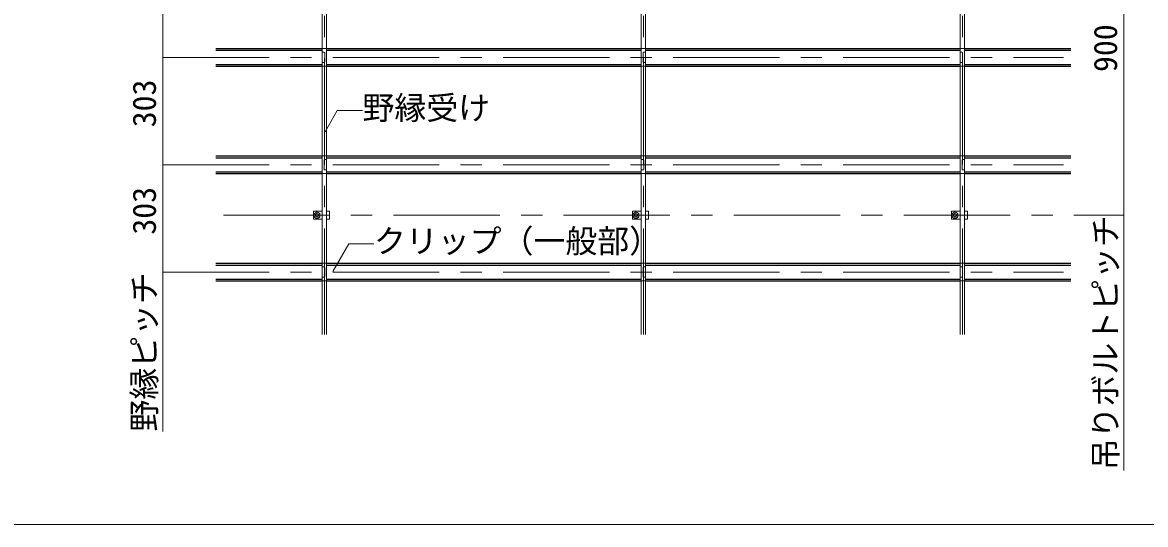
# Model space of a CAD drawing. Units: millimetres on the paper, enlarged 40 times, with parts at other scales. Extents: x -7800 to 7800, y -5387 to 5300.
# Drawn here: x 3739 to 5852, y 477 to 1422 of the extents above; entities that cross this region are included whole.
import ezdxf
from ezdxf.enums import TextEntityAlignment as Align

# ---------------------------------------------------------------- set-up
doc = ezdxf.new("R2010")
doc.units = ezdxf.units.MM
doc.header["$LTSCALE"] = 40
doc.linetypes.add('CHAIN1', pattern=[8, 5, -1, 1, -1])
doc.linetypes.add('DASHED1', pattern=[1.8, 1.2, -0.6])
for name, color, linetype, lineweight in [('8-0_中心線', 4, 'CHAIN1', 9), ('8-1_吊り材', 7, 'Continuous', 18), ('8-2_野縁受け', 3, 'Continuous', 18), ('8-3_野縁', 2, 'Continuous', 25), ('8-5_寸法', 7, 'Continuous', 9), ('8-6_文字', 7, 'Continuous', 18), ('8-A_クリップ', 7, 'Continuous', 18), ('F-3_野縁', 3, 'Continuous', 18)]:
    doc.layers.add(name, color=color, linetype=linetype, lineweight=lineweight)
doc.styles.add('ＭＳ ゴシック', font='')
doc.styles.get('ＭＳ ゴシック').set_extended_font_data('MS Gothic')

msp = doc.modelspace()

# ---------------------------------------------------------------- linework, layer by layer
at = {"layer": '8-0_中心線'}
for p, q in [((4307.22, 834.37), (4307.22, 2583.7)), ((4907.22, 834.37), (4907.22, 2583.7)), ((5507.22, 834.37), (5507.22, 2583.7)), ((4003.22, 1356.04), (5697.22, 1356.04)), ((4003.22, 1154.04), (5697.22, 1154.04)), ((4117.22, 1059.04), (5811.22, 1059.04)), ((4003.22, 952.04), (5697.22, 952.04))]:
    msp.add_line(p, q, dxfattribs=at)
at = {"layer": '8-1_吊り材'}
for p, q in [((4286.55, 1051.37), (4286.55, 1066.7)), ((4286.55, 1066.7), (4303.22, 1066.7)), ((4298.88, 1055.77), (4298.88, 1062.31)), ((4317.09, 1066.7), (4311.22, 1066.7)), ((4317.09, 1051.37), (4317.09, 1066.7)), ((4886.55, 1051.37), (4886.55, 1066.7)), ((4886.55, 1066.7), (4903.22, 1066.7)), ((4898.88, 1055.77), (4898.88, 1062.31)), ((4917.09, 1066.7), (4911.22, 1066.7)), ((4917.09, 1051.37), (4917.09, 1066.7)), ((5486.55, 1051.37), (5486.55, 1066.7)), ((5486.55, 1066.7), (5503.22, 1066.7)), ((5498.88, 1055.77), (5498.88, 1062.31)), ((5517.09, 1066.7), (5511.22, 1066.7)), ((5517.09, 1051.37), (5517.09, 1066.7)), ((4303.22, 1051.37), (4286.55, 1051.37)), ((4287.55, 1055.77), (4293.22, 1052.49)), ((4293.22, 1052.49), (4298.88, 1055.77)), ((4311.22, 1051.37), (4317.09, 1051.37)), ((4903.22, 1051.37), (4886.55, 1051.37)), ((4887.55, 1055.77), (4893.22, 1052.49)), ((4893.22, 1052.49), (4898.88, 1055.77)), ((4911.22, 1051.37), (4917.09, 1051.37)), ((5503.22, 1051.37), (5486.55, 1051.37)), ((5487.55, 1055.77), (5493.22, 1052.49)), ((5493.22, 1052.49), (5498.88, 1055.77)), ((5511.22, 1051.37), (5517.09, 1051.37))]:
    msp.add_line(p, q, dxfattribs=at)
for points in [[(4287.55, 1055.77), (4287.55, 1062.31), (4293.22, 1065.58), (4298.88, 1062.31)], [(4887.55, 1055.77), (4887.55, 1062.31), (4893.22, 1065.58), (4898.88, 1062.31)], [(5487.55, 1055.77), (5487.55, 1062.31), (5493.22, 1065.58), (5498.88, 1062.31)]]:
    msp.add_lwpolyline(points, dxfattribs=at)
for centre, radius in [((4293.22, 1059.04), 5.67), ((4293.22, 1059.04), 3.18), ((4893.22, 1059.04), 5.67), ((4893.22, 1059.04), 3.18), ((5493.22, 1059.04), 5.67), ((5493.22, 1059.04), 3.18)]:
    msp.add_circle(centre, radius, dxfattribs=at)
at = {"layer": '8-1_吊り材', "linetype": 'DASHED1'}
for centre in [(4293.22, 1059.04), (4893.22, 1059.04), (5493.22, 1059.04)]:
    msp.add_circle(centre, 2.84, dxfattribs=at)
at = {"layer": '8-2_野縁受け'}
for p, q in [((4311.22, 1372.7), (4311.22, 1579.81)), ((4903.22, 1372.7), (4903.22, 1578.97)), ((4303.22, 1372.7), (4303.22, 1541.37)), ((4911.22, 1372.7), (4911.22, 1541.37)), ((5503.22, 1372.7), (5503.22, 1541.37)), ((5511.22, 1372.7), (5511.22, 1541.37)), ((4303.22, 1346.37), (4303.22, 1365.7)), ((4911.22, 1346.37), (4911.22, 1365.7)), ((5503.22, 1346.37), (5503.22, 1365.7)), ((4303.22, 1170.7), (4303.22, 1339.37)), ((4311.22, 1170.7), (4311.22, 1339.37)), ((4903.22, 1170.7), (4903.22, 1340.31)), ((4903.22, 1169.76), (4903.22, 1339.37)), ((4911.22, 1171.28), (4911.22, 1339.37)), ((4911.22, 1170.7), (4911.22, 1338.79)), ((5503.22, 1170.7), (5503.22, 1339.37)), ((5511.22, 1170.7), (5511.22, 1339.37)), ((4311.22, 1144.37), (4311.22, 1163.7)), ((4903.22, 1144.37), (4903.22, 1163.7)), ((5511.22, 1144.37), (5511.22, 1163.7)), ((4303.22, 968.7), (4303.22, 1137.37)), ((4311.22, 968.7), (4311.22, 1137.37)), ((4903.22, 968.7), (4903.22, 1137.37)), ((4911.22, 968.7), (4911.22, 1137.37)), ((5503.22, 968.7), (5503.22, 1137.37)), ((5511.22, 968.7), (5511.22, 1137.37)), ((4303.22, 942.37), (4303.22, 961.7)), ((4911.22, 942.37), (4911.22, 961.7)), ((5503.22, 942.37), (5503.22, 961.7)), ((4303.22, 834.37), (4303.22, 935.37)), ((4311.22, 834.37), (4311.22, 935.37)), ((4903.22, 834.37), (4903.22, 935.37)), ((4911.22, 834.37), (4911.22, 935.37)), ((5503.22, 834.37), (5503.22, 935.37)), ((5511.22, 834.37), (5511.22, 935.37))]:
    msp.add_line(p, q, dxfattribs=at)
at = {"layer": '8-3_野縁'}
for p, q in [((4103.22, 1372.7), (4302.95, 1372.7)), ((4103.22, 1369.37), (4302.95, 1369.37)), ((4311.48, 1372.7), (4902.95, 1372.7)), ((4311.48, 1369.37), (4902.95, 1369.37)), ((4911.48, 1372.7), (5502.95, 1372.7)), ((4911.48, 1369.37), (5502.95, 1369.37)), ((5511.48, 1372.7), (5711.22, 1372.7)), ((5511.48, 1369.37), (5711.22, 1369.37)), ((4103.22, 1342.7), (4302.95, 1342.7)), ((4103.22, 1339.37), (4302.95, 1339.37)), ((4311.48, 1342.7), (4902.95, 1342.7)), ((4311.48, 1339.37), (4902.95, 1339.37)), ((4911.48, 1342.7), (5502.95, 1342.7)), ((4911.48, 1339.37), (5502.95, 1339.37)), ((5511.48, 1342.7), (5711.22, 1342.7)), ((5511.48, 1339.37), (5711.22, 1339.37)), ((4103.22, 1170.7), (4302.95, 1170.7)), ((4103.22, 1167.37), (4302.95, 1167.37)), ((4311.48, 1170.7), (4902.95, 1170.7)), ((4311.48, 1167.37), (4902.95, 1167.37)), ((4911.48, 1170.7), (5502.95, 1170.7)), ((4911.48, 1167.37), (5502.95, 1167.37)), ((5511.48, 1170.7), (5711.22, 1170.7)), ((5511.48, 1167.37), (5711.22, 1167.37)), ((4103.22, 1140.7), (4302.95, 1140.7)), ((4103.22, 1137.37), (4302.95, 1137.37)), ((4311.48, 1140.7), (4902.95, 1140.7)), ((4311.48, 1137.37), (4902.95, 1137.37)), ((4911.48, 1140.7), (5502.95, 1140.7)), ((4911.48, 1137.37), (5502.95, 1137.37)), ((5511.48, 1140.7), (5711.22, 1140.7)), ((5511.48, 1137.37), (5711.22, 1137.37)), ((4103.22, 968.7), (4302.95, 968.7)), ((4103.22, 965.37), (4302.95, 965.37)), ((4311.48, 968.7), (4902.95, 968.7)), ((4311.48, 965.37), (4902.95, 965.37)), ((4911.48, 968.7), (5502.95, 968.7)), ((4911.48, 965.37), (5502.95, 965.37)), ((5511.48, 968.7), (5711.22, 968.7)), ((5511.48, 965.37), (5711.22, 965.37)), ((4103.22, 938.7), (4302.95, 938.7)), ((4103.22, 935.37), (4302.95, 935.37)), ((4311.48, 938.7), (4902.95, 938.7)), ((4311.48, 935.37), (4902.95, 935.37)), ((4911.48, 938.7), (5502.95, 938.7)), ((4911.48, 935.37), (5502.95, 935.37)), ((5511.48, 938.7), (5711.22, 938.7)), ((5511.48, 935.37), (5711.22, 935.37))]:
    msp.add_line(p, q, dxfattribs=at)
at = {"layer": '8-5_寸法', "color": 4}
for p, q in [((5811.22, 579.04), (5811.22, 1659.04)), ((4003.22, 1356.04), (4003.22, 1558.04)), ((4003.22, 1154.04), (4003.22, 1356.04)), ((4003.22, 652.04), (4003.22, 1154.04))]:
    msp.add_line(p, q, dxfattribs=at)
at = {"layer": '8-6_文字'}
for p, q in [((4331.4, 1255.82), (4308.53, 1216.2)), ((4331.4, 1255.82), (4378.92, 1255.82)), ((4352.98, 1005.31), (4323.05, 953.49)), ((4352.98, 1005.31), (4400.49, 1005.31))]:
    msp.add_line(p, q, dxfattribs=at)
at = {"layer": '8-A_クリップ'}
for p, q in [((4302.95, 1372.7), (4302.95, 1365.7)), ((4311.48, 1372.7), (4302.95, 1372.7)), ((4306.48, 1365.7), (4302.95, 1365.7)), ((4307.82, 1347.7), (4307.82, 1364.37)), ((4311.48, 1339.37), (4311.48, 1372.7)), ((4902.95, 1372.7), (4911.48, 1372.7)), ((4902.95, 1372.7), (4902.95, 1339.37)), ((4906.62, 1364.37), (4906.62, 1347.7)), ((4907.95, 1365.7), (4911.48, 1365.7)), ((4911.48, 1372.7), (4911.48, 1365.7)), ((5502.95, 1372.7), (5502.95, 1365.7)), ((5511.48, 1372.7), (5502.95, 1372.7)), ((5506.48, 1365.7), (5502.95, 1365.7)), ((5507.82, 1347.7), (5507.82, 1364.37)), ((5511.48, 1339.37), (5511.48, 1372.7)), ((4306.48, 1346.37), (4302.95, 1346.37)), ((4302.95, 1339.37), (4302.95, 1346.37)), ((4311.48, 1339.37), (4302.95, 1339.37)), ((4902.95, 1339.37), (4911.48, 1339.37)), ((4907.95, 1346.37), (4911.48, 1346.37)), ((4911.48, 1339.37), (4911.48, 1346.37)), ((5506.48, 1346.37), (5502.95, 1346.37)), ((5502.95, 1339.37), (5502.95, 1346.37)), ((5511.48, 1339.37), (5502.95, 1339.37)), ((4302.95, 1170.7), (4311.48, 1170.7)), ((4302.95, 1170.7), (4302.95, 1137.37)), ((4306.62, 1162.37), (4306.62, 1145.7)), ((4307.95, 1163.7), (4311.48, 1163.7)), ((4311.48, 1170.7), (4311.48, 1163.7)), ((4902.95, 1170.7), (4902.95, 1163.7)), ((4911.48, 1170.7), (4902.95, 1170.7)), ((4906.48, 1163.7), (4902.95, 1163.7)), ((4907.82, 1145.7), (4907.82, 1162.37)), ((4911.48, 1137.37), (4911.48, 1170.7)), ((5502.95, 1170.7), (5511.48, 1170.7)), ((5502.95, 1170.7), (5502.95, 1137.37)), ((5506.62, 1162.37), (5506.62, 1145.7)), ((5507.95, 1163.7), (5511.48, 1163.7)), ((5511.48, 1170.7), (5511.48, 1163.7)), ((4307.95, 1144.37), (4311.48, 1144.37)), ((4311.48, 1137.37), (4311.48, 1144.37)), ((4906.48, 1144.37), (4902.95, 1144.37)), ((4902.95, 1137.37), (4902.95, 1144.37)), ((5507.95, 1144.37), (5511.48, 1144.37)), ((5511.48, 1137.37), (5511.48, 1144.37)), ((4302.95, 1137.37), (4311.48, 1137.37)), ((4911.48, 1137.37), (4902.95, 1137.37)), ((5502.95, 1137.37), (5511.48, 1137.37)), ((4302.95, 968.7), (4302.95, 961.7)), ((4311.48, 968.7), (4302.95, 968.7)), ((4306.48, 961.7), (4302.95, 961.7)), ((4307.82, 943.7), (4307.82, 960.37)), ((4311.48, 935.37), (4311.48, 968.7)), ((4902.95, 968.7), (4911.48, 968.7)), ((4902.95, 968.7), (4902.95, 935.37)), ((4906.62, 960.37), (4906.62, 943.7)), ((4907.95, 961.7), (4911.48, 961.7)), ((4911.48, 968.7), (4911.48, 961.7)), ((5502.95, 968.7), (5502.95, 961.7)), ((5511.48, 968.7), (5502.95, 968.7)), ((5506.48, 961.7), (5502.95, 961.7)), ((5507.82, 943.7), (5507.82, 960.37)), ((5511.48, 935.37), (5511.48, 968.7)), ((4306.48, 942.37), (4302.95, 942.37)), ((4302.95, 935.37), (4302.95, 942.37)), ((4311.48, 935.37), (4302.95, 935.37)), ((4902.95, 935.37), (4911.48, 935.37)), ((4907.95, 942.37), (4911.48, 942.37)), ((4911.48, 935.37), (4911.48, 942.37)), ((5506.48, 942.37), (5502.95, 942.37)), ((5502.95, 935.37), (5502.95, 942.37)), ((5511.48, 935.37), (5502.95, 935.37))]:
    msp.add_line(p, q, dxfattribs=at)
for centre, start, end in [((4306.48, 1364.37), 0, 90), ((4907.95, 1364.37), 90, 180), ((5506.48, 1364.37), 0, 90), ((4306.48, 1347.7), 270, 0), ((4907.95, 1347.7), 180, 270), ((5506.48, 1347.7), 270, 0), ((4307.95, 1162.37), 90, 180), ((4906.48, 1162.37), 0, 90), ((5507.95, 1162.37), 90, 180), ((4307.95, 1145.7), 180, 270), ((4906.48, 1145.7), 270, 0), ((5507.95, 1145.7), 180, 270), ((4306.48, 960.37), 0, 90), ((4907.95, 960.37), 90, 180), ((5506.48, 960.37), 0, 90), ((4306.48, 943.7), 270, 0), ((4907.95, 943.7), 180, 270), ((5506.48, 943.7), 270, 0)]:
    msp.add_arc(centre, 1.33, start, end, dxfattribs=at)
at = {"layer": 'F-3_野縁'}
msp.add_line((80, 477.03), (7640, 477.03), dxfattribs=at)

# ---------------------------------------------------------------- texts
at = {"layer": '8-5_寸法', "style": 'ＭＳ ゴシック'}
for s, p in [('900', (5811.55, 1328.54)), ('303', (4003.55, 1224.54)), ('303', (4003.55, 1022.54)), ('吊りボルトピッチ', (5811.55, 579.04)), ('野縁ピッチ', (4003.55, 652.04))]:
    msp.add_text(s, height=43.99, rotation=90, dxfattribs=at).set_placement(p, align=Align.BOTTOM_LEFT)
at = {"layer": '8-6_文字', "style": 'ＭＳ ゴシック'}
for s, p in [('野縁受け', (4378.92, 1225.82)), ('クリップ（一般部）', (4400.49, 975.31))]:
    msp.add_text(s, height=43.99, dxfattribs=at).set_placement(p, align=Align.BOTTOM_LEFT)

doc.saveas('drawing.dxf')
